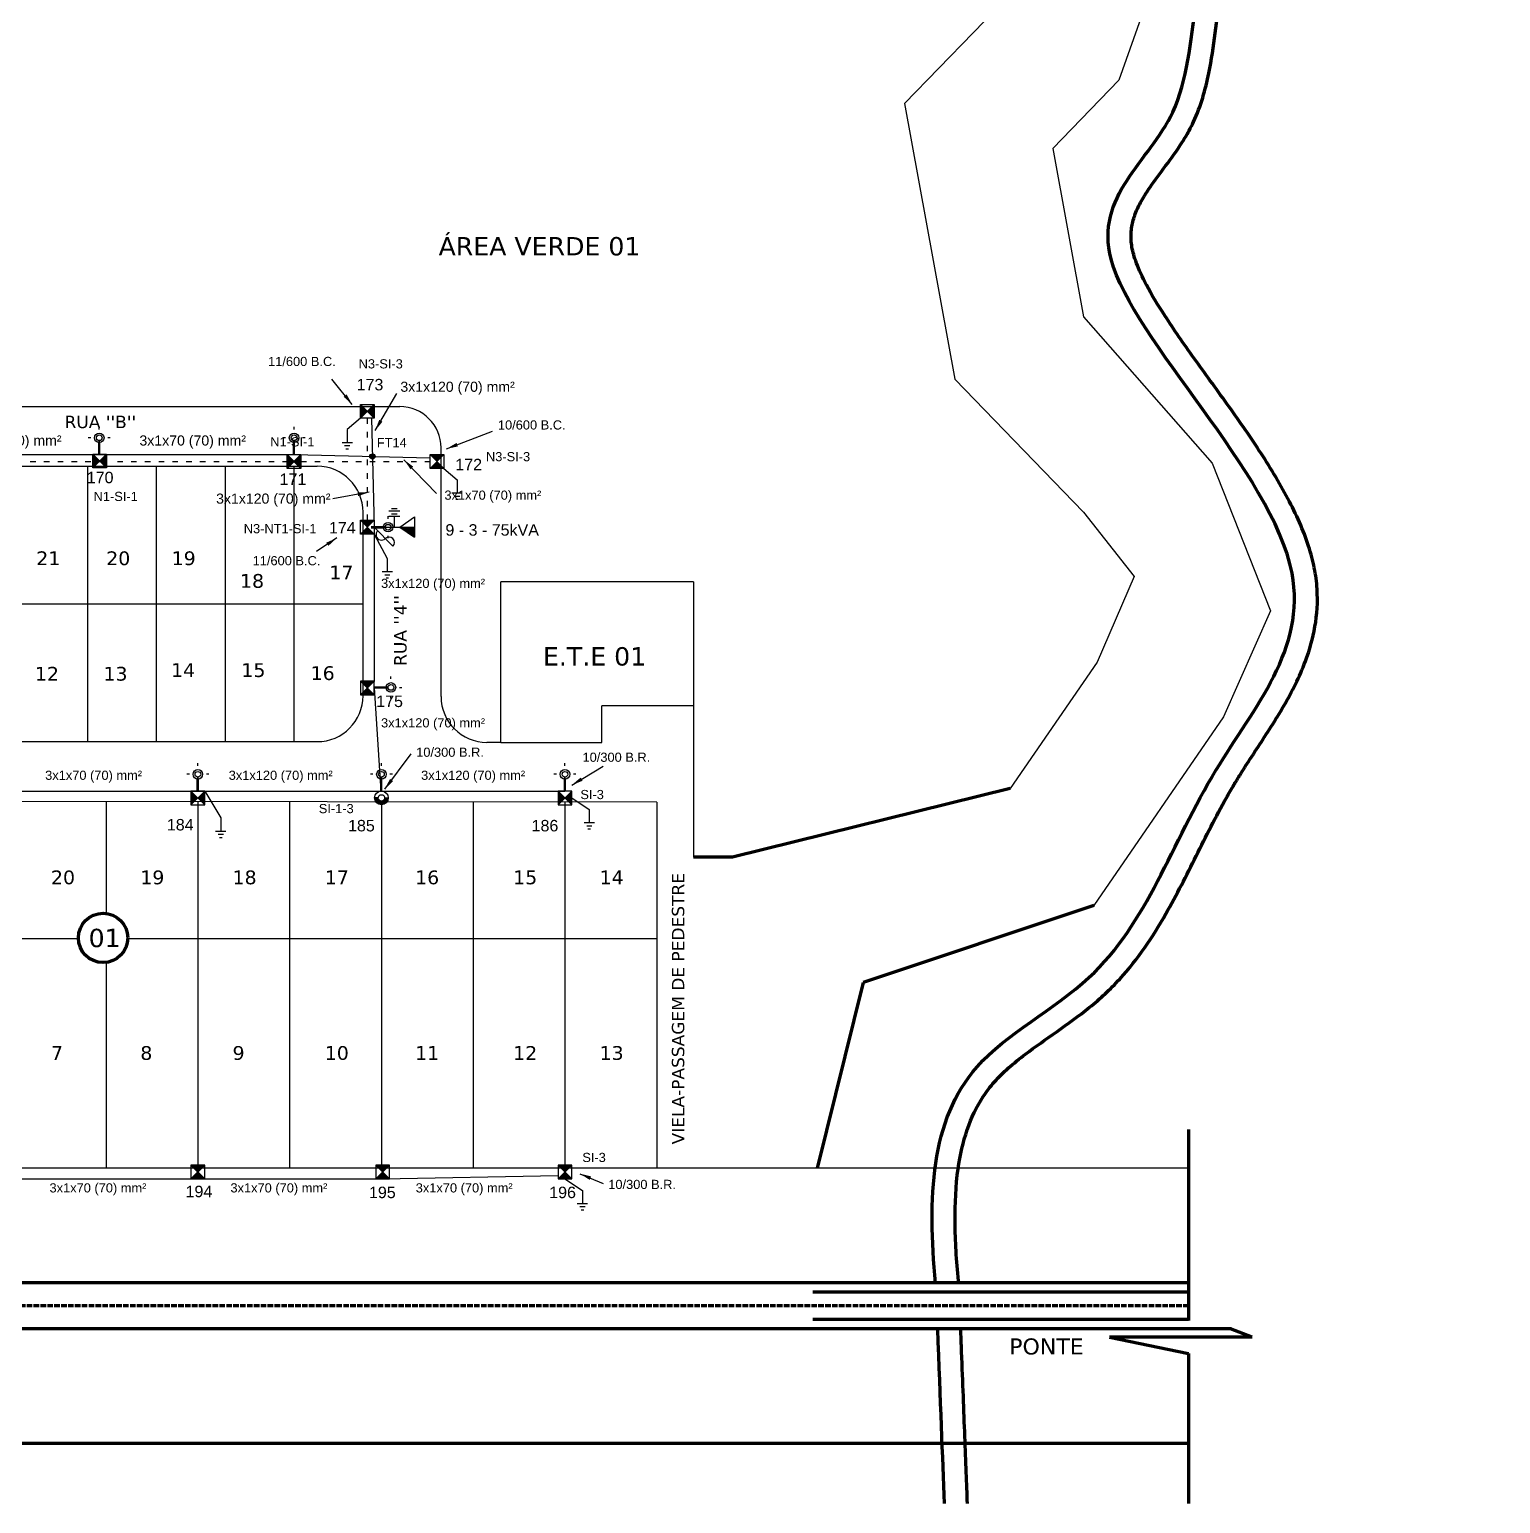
# Model space of a CAD drawing. Header units: millimetres. Extents: x 573 to 1525, y 204 to 1035.
# Drawn here: x 1146.4 to 1467, y 203.7 to 524.9 of the extents above; entities that cross this region are included whole.
import ezdxf

# ---------------------------------------------------------------- set-up
doc = ezdxf.new("R2010")
doc.units = ezdxf.units.MM
doc.header["$LTSCALE"] = 0.1
doc.linetypes.add('ACAD_ISO02W100', pattern=[15, 12, -3])
doc.linetypes.add('ACAD_ISO03W100', pattern=[30, 12, -18])
for name, color, linetype in [('Aterramento do neutro', 7, 'Continuous'), ('Chave Seccionadora', 7, 'Continuous'), ('DIVISALOTE', 8, 'Continuous'), ('LAGO', 4, 'Continuous'), ('Linha de Alta', 7, 'ACAD_ISO03W100'), ('Linha de Baixa', 7, 'Continuous'), ('LOTEAMENTO', 7, 'Continuous'), ('Luminária', 7, 'Continuous'), ('Numero do Poste', 7, 'Continuous'), ('Posteamento Quadrado', 7, 'Continuous'), ('Posteamento_circular', 7, 'Continuous'), ('Posto de transformação de 75kVA', 7, 'Continuous'), ('SECCIONAMENTO', 7, 'Continuous'), ('TEXTO', 5, 'Continuous'), ('TEXTO_POSTES', 7, 'Continuous')]:
    doc.layers.add(name, color=color, linetype=linetype)
doc.styles.get("Standard").update_dxf_attribs({"font": 'arial.ttf'})
doc.styles.add('TEXTO ARQ', font='verdana.ttf', dxfattribs={"height": 0.13})
doc.dimstyles.new('ISO-25', dxfattribs={"dimtxt": 2.5, "dimasz": 2.5, "dimexe": 1.25, "dimexo": 0.625, "dimtad": 1, "dimtxsty": 'Standard', "dimcen": 2.5, "dimadec": 0, "dimazin": 0, "dimtfac": 1, "dimtmove": 0, "dimatfit": 3, "dimfxl": 1, "dimarcsym": 0})

# ---------------------------------------------------------------- blocks, each defined once
blk = doc.blocks.new('A$C36D80377')
at = {"layer": 'Posteamento Quadrado'}
h = blk.add_hatch(color=256, dxfattribs=at)
h.paths.add_polyline_path([(3, 3), (0, 3), (1.5, 1.5)])
h.paths.add_polyline_path([(1.5, 1.5), (0, 0), (3, 0)])
blk.add_hatch(color=256, dxfattribs=at).paths.add_polyline_path([(1.5, 1.5), (0, 0), (3, 0)])
for p, q in [((0, 3), (3, 0)), ((3, 3), (0, 0))]:
    blk.add_line(p, q, dxfattribs=at)
blk.add_lwpolyline([(0, 0), (3, 0), (3, 3), (0, 3)], close=True, dxfattribs=at)
blk = doc.blocks.new('A$C2C4B7220')
at = {"layer": 'Posteamento_circular'}
blk.add_hatch(color=256, dxfattribs=at).paths.add_polyline_path([(0, 1.5), (0.79, 1.5, -1), (2.21, 1.5), (3, 1.5, 1)])
for p, q in [((0.79, 1.5), (0, 1.5)), ((2.21, 1.5), (3, 1.5))]:
    blk.add_line(p, q, dxfattribs=at)
for radius in [1.5, 0.706]:
    blk.add_circle((1.5, 1.5), radius, dxfattribs=at)
blk = doc.blocks.new('A$C0ECB1C16')
at = {"layer": 'Luminária'}
for p, q in [((2.39, 4.77), (2.39, 4.24)), ((0.54, 2.39), (0, 2.39)), ((2.39, 0.54), (2.39, 0)), ((3.42, 2.51), (3, 2.46)), ((3, 2.32), (3.42, 2.27)), ((6.05, 2.39), (3.01, 2.39)), ((6.05, 2.51), (3.42, 2.51)), ((6.05, 2.27), (3.42, 2.27))]:
    blk.add_line(p, q, dxfattribs=at)
for radius in [1.04, 0.618]:
    blk.add_circle((2.39, 2.39), radius, dxfattribs=at)
blk = doc.blocks.new('A$C0726275B')
at = {"layer": 'Aterramento do neutro'}
for p, q in [((0, 1.12), (2.86, 1.12)), ((2.86, 0), (2.86, 2.25)), ((3.55, 0.56), (3.55, 1.69)), ((4.24, 0.84), (4.24, 1.41))]:
    blk.add_line(p, q, dxfattribs=at)
blk = doc.blocks.new('A$C17DE67E3')
at = {"layer": 'Chave Seccionadora'}
blk.add_line((0, 0), (4.15, 4.09), dxfattribs=at)
for centre, start, end in [((3.32, 3.26), 44.605, 224.442), ((1.64, 1.61), 224.442, 44.605)]:
    blk.add_arc(centre, 1.18, start, end, dxfattribs=at)

msp = doc.modelspace()

# ---------------------------------------------------------------- hatches: boundary and pattern name
at = {"layer": 'Linha de Baixa'}
h = msp.add_hatch(color=256, dxfattribs=at)
h.paths.add_polyline_path([(1221.14, 431.83), (1220.57, 431.83, 0.414214), (1221.14, 431.26)])
h.paths.add_polyline_path([(1221.14, 432.39, 0.414214), (1220.57, 431.83), (1221.14, 431.83)])
h.paths.add_polyline_path([(1221.7, 431.83, 0.414214), (1221.14, 432.39), (1221.14, 431.83)])
h.paths.add_polyline_path([(1221.14, 431.26, 0.414214), (1221.7, 431.83), (1221.14, 431.83)])
at = {"layer": 'Posteamento Quadrado'}
h = msp.add_hatch(color=256, dxfattribs=at)
h.paths.add_polyline_path([(1184.61, 277.43), (1181.61, 277.43), (1183.11, 275.93)])
h.paths.add_polyline_path([(1183.11, 275.93), (1181.61, 274.43), (1184.61, 274.43)])
h = msp.add_hatch(color=256, dxfattribs=at)
h.paths.add_polyline_path([(1224.86, 277.43), (1221.86, 277.43), (1223.36, 275.93)])
h.paths.add_polyline_path([(1223.36, 275.93), (1221.86, 274.43), (1224.86, 274.43)])
h = msp.add_hatch(color=256, dxfattribs=at)
h.paths.add_polyline_path([(1264.61, 277.43), (1261.61, 277.43), (1263.11, 275.93)])
h.paths.add_polyline_path([(1263.11, 275.93), (1261.61, 274.43), (1264.61, 274.43)])
for points in [[(1183.11, 275.93), (1181.61, 274.43), (1184.61, 274.43)], [(1223.36, 275.93), (1221.86, 274.43), (1224.86, 274.43)], [(1263.11, 275.93), (1261.61, 274.43), (1264.61, 274.43)]]:
    msp.add_hatch(color=256, dxfattribs=at).paths.add_polyline_path(points)
at = {"layer": 'Posto de transformação de 75kVA'}
msp.add_hatch(color=256, dxfattribs=at).paths.add_polyline_path([(1230.32, 414.21), (1230.32, 416.42), (1227.1, 416.42)])

# ---------------------------------------------------------------- linework, layer by layer
at = {"layer": 'Aterramento do neutro'}
for p, q in [((1218.52, 440.16), (1215.65, 437.67)), ((1236.73, 429.23), (1239.6, 426.73)), ((1221.52, 414.92), (1224.39, 409.59)), ((1184.61, 358.93), (1188.09, 353.07)), ((1264.61, 357.43), (1268.41, 354.93)), ((1263.11, 274.43), (1266.91, 271.93))]:
    msp.add_line(p, q, dxfattribs=at)
at = {"layer": 'DIVISALOTE'}
for p, q in [((1159.11, 369.7), (1159.11, 429.7)), ((1174.11, 369.7), (1174.11, 429.7)), ((1189.11, 369.7), (1189.11, 429.7)), ((1204.11, 369.7), (1204.11, 429.7)), ((1118.97, 399.7), (1219.11, 399.7)), ((1291.11, 377.49), (1271.12, 377.5)), ((1271.12, 369.52), (1271.12, 377.5)), ((1249.11, 369.52), (1271.12, 369.52)), ((1163.11, 356.62), (1163.11, 332.27)), ((1183.11, 356.6), (1183.11, 276.76)), ((1203.11, 356.58), (1203.11, 276.76)), ((1223.11, 356.56), (1223.11, 276.76)), ((1243.11, 356.55), (1243.11, 276.76)), ((1263.11, 356.53), (1263.11, 276.76)), ((1156.19, 326.76), (1043.11, 326.76)), ((1157.08, 326.76), (1156.19, 326.76)), ((1171.4, 326.76), (1167.83, 326.76)), ((1283.11, 326.76), (1171.4, 326.76)), ((1163.11, 321.6), (1163.11, 276.76))]:
    msp.add_line(p, q, dxfattribs=at)
at = {"layer": 'DIVISALOTE', "lineweight": 100}
msp.add_circle((1162.46, 326.94), 5.38, dxfattribs=at)
at = {"layer": 'LAGO', "lineweight": 100}
for points, knots in [([(1343.87, 251.76), (1342.17, 270.16), (1343.04, 298.08), (1386.9, 319.73), (1399.64, 361.94), (1440.07, 407.09), (1363.16, 479.19), (1405.46, 505.18), (1393.17, 561.59), (1467.88, 591.48), (1460.35, 633.56), (1462.06, 644.1)], [14.838642, 14.838642, 14.838642, 14.838642, 64.278237, 95.465962, 147.532314, 191.341941, 250.05609, 295.68497, 353.260615, 416.209166, 434.449792, 434.449792, 434.449792, 434.449792]), ([(1348.85, 252.22), (1348.44, 256.62), (1348.17, 260.9), (1348.09, 269.08), (1348.29, 272.98), (1349.22, 279.64), (1349.87, 282.49), (1351.66, 287.74), (1352.81, 290.15), (1354.99, 293.48), (1355.81, 294.56), (1357.63, 296.61), (1358.67, 297.62), (1360.94, 299.62), (1362.17, 300.61), (1365.6, 303.21), (1367.92, 304.82), (1372.66, 308.16), (1375.09, 309.9), (1378.6, 312.75), (1379.75, 313.73), (1381.96, 315.79), (1383.01, 316.86), (1386.01, 320.15), (1387.81, 322.45), (1391.13, 327.21), (1392.64, 329.67), (1396.44, 336.31), (1398.57, 340.57), (1402.82, 349.08), (1404.94, 353.33), (1407.81, 358.42), (1408.35, 359.36), (1409.31, 360.98), (1409.73, 361.66), (1410.58, 363.02), (1411.01, 363.71), (1412.34, 365.77), (1413.25, 367.16), (1416.06, 371.46), (1417.99, 374.41), (1421.56, 380.58), (1423.2, 383.79), (1425.39, 389.62), (1426.11, 392.14), (1427.02, 397.39), (1427.2, 400.12), (1426.93, 404.46), (1426.73, 406.01), (1426.1, 409.14), (1425.68, 410.7), (1424.05, 415.75), (1422.48, 419.23), (1418.8, 426.17), (1416.68, 429.64), (1412.17, 436.53), (1409.77, 439.96), (1404.95, 446.69), (1402.53, 449.99), (1397.94, 456.39), (1395.78, 459.49), (1392.32, 464.82), (1390.94, 467.12), (1388.92, 470.94), (1388.19, 472.53), (1387.42, 474.61), (1387.22, 475.22), (1386.9, 476.38), (1386.77, 476.92), (1386.59, 477.98), (1386.53, 478.48), (1386.43, 480.01), (1386.48, 480.98), (1386.8, 482.86), (1387.05, 483.78), (1387.77, 485.65), (1388.22, 486.59), (1389.31, 488.52), (1389.95, 489.51), (1391.66, 492), (1392.82, 493.53), (1395.22, 496.76), (1396.46, 498.46), (1398.14, 501.11), (1398.64, 501.94), (1399.46, 503.43), (1399.79, 504.08), (1400.92, 506.47), (1401.57, 508.22), (1402.64, 511.77), (1403.07, 513.56), (1404.02, 518.26), (1404.43, 521.17), (1405.22, 526.96), (1405.6, 529.84), (1406.6, 535.5), (1407.21, 538.27), (1408.89, 543.64), (1409.95, 546.24), (1412.08, 550.05), (1412.89, 551.32), (1414.24, 553.14), (1414.69, 553.71), (1415.65, 554.86), (1416.17, 555.44), (1417.78, 557.19), (1418.97, 558.36), (1422.74, 561.86), (1425.58, 564.22), (1431.62, 569.05), (1434.81, 571.53), (1441.22, 576.72), (1444.44, 579.44), (1450.58, 585.26), (1453.51, 588.36), (1458.24, 594.49), (1460.15, 597.44), (1463.31, 603.77), (1464.57, 607.16), (1465.67, 612.15), (1465.91, 613.55), (1466.17, 615.83), (1466.25, 616.7), (1466.36, 618.41), (1466.39, 619.27), (1466.44, 621.84), (1466.42, 623.55), (1466.33, 628.18), (1466.22, 631.11), (1466.3, 637.02), (1466.48, 639.99), (1466.97, 643.11), (1466.98, 643.2), (1467, 643.29)], [14.838642, 14.838642, 14.838642, 14.838642, 26.908697, 26.908697, 38.978753, 38.978753, 49.080389, 49.080389, 59.182025, 59.182025, 64.361338, 64.361338, 69.540651, 69.540651, 74.719964, 74.719964, 83.117572, 83.117572, 91.515181, 91.515181, 95.64035, 95.64035, 99.765518, 99.765518, 108.015855, 108.015855, 116.266191, 116.266191, 129.965363, 129.965363, 143.664534, 143.664534, 146.791915, 146.791915, 149.076143, 149.076143, 151.360371, 151.360371, 155.928828, 155.928828, 165.308323, 165.308323, 174.687819, 174.687819, 181.319352, 181.319352, 187.950885, 187.950885, 191.540001, 191.540001, 195.129117, 195.129117, 203.180702, 203.180702, 211.232287, 211.232287, 219.283871, 219.283871, 227.335456, 227.335456, 235.38704, 235.38704, 242.019209, 242.019209, 247.318518, 247.318518, 249.691299, 249.691299, 252.08918, 252.08918, 254.48706, 254.48706, 259.647517, 259.647517, 264.807974, 264.807974, 269.968431, 269.968431, 275.128888, 275.128888, 282.607841, 282.607841, 290.086795, 290.086795, 293.312996, 293.312996, 295.693141, 295.693141, 301.796337, 301.796337, 307.899533, 307.899533, 317.737301, 317.737301, 327.575069, 327.575069, 337.412838, 337.412838, 347.250606, 347.250606, 352.292615, 352.292615, 354.624419, 354.624419, 356.956224, 356.956224, 361.619832, 361.619832, 370.773487, 370.773487, 379.927141, 379.927141, 389.080795, 389.080795, 398.234449, 398.234449, 405.693352, 405.693352, 413.152255, 413.152255, 415.963529, 415.963529, 417.65302, 417.65302, 419.342511, 419.342511, 422.721493, 422.721493, 428.498318, 428.498318, 434.275144, 434.275144, 434.449792, 434.449792, 434.449792, 434.449792]), ([(1349.27, 241.96), (1349.34, 240.18), (1349.41, 238.44), (1349.61, 233.35), (1349.74, 230.13), (1350.09, 220.94), (1350.3, 215.43), (1350.59, 208.08), (1350.67, 205.84), (1350.76, 203.69)], [15.292911, 15.292911, 15.292911, 15.292911, 17.465504, 17.465504, 21.81069, 21.81069, 30.501062, 30.501062, 34.59842, 34.59842, 34.59842, 34.59842])]:
    msp.add_open_spline(points, degree=3, knots=knots, dxfattribs=at)
msp.add_open_spline([(1344.28, 241.76), (1344.91, 226.04), (1345.34, 213.77), (1345.76, 203.69)], degree=3, dxfattribs=at)
at = {"layer": 'Linha de Alta'}
for p, q in [((1220.02, 440.16), (1220.02, 417.92)), ((1125.57, 430.73), (1162.57, 430.73)), ((1165.57, 430.73), (1202.57, 430.73)), ((1205.57, 430.73), (1233.73, 430.73))]:
    msp.add_line(p, q, dxfattribs=at)
at = {"layer": 'Linha de Baixa'}
for p, q in [((1220.93, 440.16), (1221.52, 416.42)), ((1124.07, 432.23), (1164.07, 432.23)), ((1164.07, 432.23), (1204.07, 432.23)), ((1204.07, 432.23), (1233.73, 431.53)), ((1221.52, 416.42), (1221.52, 382.81)), ((1221.52, 381.4), (1223.01, 358.92)), ((1143.11, 358.93), (1183.11, 358.93)), ((1183.11, 358.93), (1223.11, 358.93)), ((1223.11, 358.93), (1263.11, 358.93)), ((1143.11, 274.43), (1183.11, 274.43)), ((1183.11, 274.43), (1223.36, 274.43)), ((1223.36, 274.43), (1261.61, 275.18))]:
    msp.add_line(p, q, dxfattribs=at)
msp.add_circle((1221.14, 431.83), 0.566, dxfattribs=at)
at = {"layer": 'LOTEAMENTO'}
for p, q in [((1396.1, 548.54), (1383.83, 513.82)), ((1362.28, 534.69), (1337.11, 508.7)), ((1383.83, 513.82), (1369.4, 498.92)), ((1337.11, 508.7), (1348.11, 448.7)), ((1369.4, 498.92), (1376.13, 462.22)), ((1376.13, 462.22), (1404.13, 430.4)), ((1348.11, 448.7), (1376.11, 419.7)), ((1134.11, 442.7), (1227.11, 442.7)), ((1236.11, 379.53), (1236.11, 433.7)), ((1404.13, 430.4), (1416.86, 398.2)), ((1019.11, 429.7), (1209.11, 429.7)), ((1219.11, 379.7), (1219.11, 419.7)), ((1376.11, 419.7), (1387.18, 405.7)), ((1387.18, 405.7), (1379.11, 387.01)), ((1291.11, 404.5), (1249.11, 404.51)), ((1249.11, 369.51), (1249.11, 404.51)), ((1291.11, 404.5), (1291.11, 344.5)), ((1416.86, 398.2), (1406.65, 375.12)), ((1379.11, 387.01), (1360.11, 359.5)), ((1406.65, 375.12), (1378.35, 334.01)), ((1019.11, 369.7), (1209.11, 369.7)), ((1249.11, 369.53), (1246.11, 369.53)), ((1283.11, 356.51), (1019.11, 356.71)), ((1283.11, 356.51), (1283.11, 276.76)), ((1399.02, 276.76), (1019.12, 276.76)), ((1408.32, 241.76), (1317.14, 241.76))]:
    msp.add_line(p, q, dxfattribs=at)
at = {"layer": 'LOTEAMENTO', "lineweight": 100}
for p, q in [((1360.11, 359.5), (1299.61, 344.5)), ((1299.61, 344.5), (1291.11, 344.5)), ((1378.35, 334.01), (1328.11, 317.21)), ((1328.11, 317.21), (1318.11, 276.76)), ((1399.02, 285.2), (1399.02, 243.54)), ((1399.02, 251.76), (854.21, 251.76)), ((1399.02, 249.76), (1317.14, 249.76)), ((1408.32, 241.76), (854.21, 241.76)), ((1399.02, 243.76), (1317.14, 243.76)), ((1412.84, 239.92), (1408.12, 241.76)), ((1381.79, 239.92), (1399.02, 236.41)), ((1412.84, 239.92), (1381.79, 239.92)), ((1399.02, 236.41), (1399.02, 203.69)), ((1399.02, 216.76), (854.21, 216.76))]:
    msp.add_line(p, q, dxfattribs=at)
at = {"layer": 'LOTEAMENTO', "linetype": 'ACAD_ISO02W100', "lineweight": 100}
msp.add_line((1399.02, 246.76), (854.21, 246.76), dxfattribs=at)
at = {"layer": 'LOTEAMENTO'}
for centre, radius, start, end in [((1227.11, 433.7), 9, 0, 90), ((1209.11, 419.7), 10, 0, 90), ((1209.11, 379.7), 10, 270, 0), ((1246.11, 379.53), 10, 180, 269.9873)]:
    msp.add_arc(centre, radius, start, end, dxfattribs=at)
at = {"layer": 'Posteamento Quadrado'}
for p, q in [((1181.61, 277.43), (1184.61, 274.43)), ((1184.61, 277.43), (1181.61, 274.43)), ((1221.86, 277.43), (1224.86, 274.43)), ((1224.86, 277.43), (1221.86, 274.43)), ((1264.61, 277.43), (1261.61, 274.43)), ((1261.61, 277.43), (1264.61, 274.43))]:
    msp.add_line(p, q, dxfattribs=at)
for points in [[(1181.61, 274.43), (1184.61, 274.43), (1184.61, 277.43), (1181.61, 277.43)], [(1221.86, 274.43), (1224.86, 274.43), (1224.86, 277.43), (1221.86, 277.43)], [(1261.61, 274.43), (1264.61, 274.43), (1264.61, 277.43), (1261.61, 277.43)]]:
    msp.add_lwpolyline(points, close=True, dxfattribs=at)
at = {"layer": 'Posto de transformação de 75kVA'}
for p, q in [((1227.1, 419.89), (1224.74, 419.89)), ((1227.1, 418.73), (1224.74, 418.73)), ((1225.33, 420.46), (1226.51, 420.46)), ((1225.33, 419.31), (1226.51, 419.31)), ((1225.92, 418.73), (1225.92, 416.42)), ((1227.1, 416.42), (1230.32, 418.64)), ((1230.32, 418.64), (1230.32, 414.21)), ((1221.52, 416.42), (1230.32, 416.42)), ((1227.1, 416.42), (1230.32, 414.21))]:
    msp.add_line(p, q, dxfattribs=at)

# ---------------------------------------------------------------- block references
at = {"layer": 'Aterramento do neutro', "xscale": -1, "rotation": 90}
msp.add_blockref('A$C0726275B', (1216.78, 437.67), dxfattribs=at)
at = {"layer": 'Aterramento do neutro', "rotation": 270}
for p in [(1238.48, 426.73), (1223.27, 409.59), (1267.29, 354.93), (1186.97, 353.07), (1265.79, 271.93)]:
    msp.add_blockref('A$C0726275B', p, dxfattribs=at)
at = {"layer": 'Chave Seccionadora', "rotation": 270}
msp.add_blockref('A$C17DE67E3', (1221.52, 416.42), dxfattribs=at)
at = {"layer": 'Luminária'}
for p, rotation in [((1159.23, 438.28), 270), ((1201.69, 438.28), 270), ((1226.95, 418.81), 180), ((1227.57, 383.9), 180), ((1180.72, 364.97), 270), ((1220.72, 364.97), 270), ((1260.72, 364.97), 270)]:
    msp.add_blockref('A$C0ECB1C16', p, dxfattribs=dict(at, rotation=rotation))
at = {"layer": 'Posteamento Quadrado', "xscale": -1}
for p, rotation in [((1221.52, 443.16), 89.99999999999999), ((1163.23, 432.35), 89.99999999999999), ((1205.57, 432.23), 89.99999999999999), ((1233.73, 432.23), 180), ((1218.52, 417.92), 180)]:
    msp.add_blockref('A$C36D80377', p, dxfattribs=dict(at, rotation=rotation))
at = {"layer": 'Posteamento Quadrado'}
msp.add_blockref('A$C36D80377', (1218.52, 379.9), dxfattribs=at)
at = {"layer": 'Posteamento Quadrado', "rotation": 270}
for p in [(1181.61, 358.93), (1261.61, 358.93)]:
    msp.add_blockref('A$C36D80377', p, dxfattribs=at)
at = {"layer": 'Posteamento_circular', "rotation": 180}
msp.add_blockref('A$C2C4B7220', (1224.61, 358.93), dxfattribs=at)

# ---------------------------------------------------------------- texts
at = {"layer": 'Numero do Poste', "char_height": 2.5, "width": 5.5819, "attachment_point": 1}
for s, insert in [('173', (1217.71, 448.73)), ('172', (1239.21, 431.32)), ('170', (1158.9, 428.5)), ('171', (1200.92, 428.13)), ('174', (1211.68, 417.55)), ('175', (1221.98, 379.73)), ('184', (1176.35, 352.84)), ('185', (1215.84, 352.64)), ('186', (1255.84, 352.64)), ('194', (1180.43, 272.93)), ('195', (1220.4, 272.73)), ('196', (1259.68, 272.73))]:
    msp.add_mtext(s, dxfattribs=dict(at, insert=insert))
at = {"layer": 'SECCIONAMENTO', "insert": (1237.06, 417.07), "char_height": 2.5, "width": 21.2089, "attachment_point": 1}
msp.add_mtext('9 - 3 - 75kVA', dxfattribs=at)
at = {"layer": 'TEXTO', "style": 'TEXTO ARQ'}
for s, height, p in [('ÁREA VERDE 01', 4, (1235.57, 475.63)), ("RUA ''B''", 2.7, (1154.05, 438.01)), ('21', 3, (1147.9, 408.15)), ('20', 3, (1163.14, 408.15)), ('19', 3, (1177.41, 408.15)), ('17', 3, (1211.78, 405.05)), ('18', 3, (1192.3, 403.21)), ('E.T.E 01', 4, (1258.31, 386.28)), ('12', 3, (1147.6, 382.99)), ('13', 3, (1162.54, 382.99)), ('14', 3, (1177.28, 383.78)), ('15', 3, (1192.6, 383.78)), ('16', 3, (1207.69, 383.13)), ('20', 3, (1151.1, 338.62)), ('19', 3, (1170.57, 338.62)), ('18', 3, (1190.67, 338.62)), ('17', 3, (1210.77, 338.62)), ('16', 3, (1230.46, 338.62)), ('15', 3, (1251.82, 338.62)), ('14', 3, (1270.66, 338.62)), ('01', 4, (1159.3, 324.92)), ('7', 3, (1151.1, 300.36)), ('8', 3, (1170.57, 300.36)), ('9', 3, (1190.67, 300.36)), ('10', 3, (1210.77, 300.36)), ('11', 3, (1230.46, 300.36)), ('12', 3, (1251.82, 300.36)), ('13', 3, (1270.66, 300.36))]:
    msp.add_text(s, height=height, dxfattribs=at).set_placement(p)
for s, p in [("RUA ''4''", (1228.58, 386.19)), ('VIELA-PASSAGEM DE PEDESTRE', (1289.11, 281.93))]:
    msp.add_text(s, height=2.7, rotation=90, dxfattribs=at).set_placement(p)
at = {"layer": 'TEXTO', "lineweight": 100, "style": 'TEXTO ARQ'}
msp.add_text('PONTE', height=3.5, dxfattribs=at).set_placement((1359.93, 236.17))
at = {"layer": 'TEXTO_POSTES', "attachment_point": 1}
for s, insert, char_height, width in [('11/600 B.C.', (1198.41, 453.53), 2, 25.9), ('N3-SI-3', (1218.15, 453.01), 2, 9.6181), ('3x1x120 (70) mm²', (1227.24, 448.12), 2.2, 27.3017), ('10/600 B.C.', (1248.5, 439.7), 2, 25.2286), ('3x1x70 (70) mm²', (1130.18, 436.41), 2.2, 27.3017), ('3x1x70 (70) mm²', (1170.37, 436.41), 2.2, 27.3017), ('N1-SI-1', (1198.89, 436.02), 2, 9.6181), ('FT14', (1222.11, 435.84), 2, 5.8901), ('N3-SI-3', (1245.9, 432.79), 2, 9.6181), ('N1-SI-1', (1160.39, 424.12), 2, 9.6181), ('3x1x70 (70) mm²', (1236.84, 424.4), 2, 27.3017), ('3x1x120 (70) mm²', (1187.08, 423.75), 2.2, 27.3017), ('N3-NT1-SI-1', (1193.11, 417.1), 2, 9.6181), ('11/600 B.C.', (1195.05, 410.12), 2, 24.0599), ('3x1x120 (70) mm²', (1223.03, 405.18), 2, 27.3017), ('3x1x120 (70) mm²', (1223.03, 374.79), 2, 27.3017), ('10/300 B.R.', (1230.69, 368.39), 2, 27.5762), ('10/300 B.R.', (1266.94, 367.3), 2, 26.8294), ('3x1x70 (70) mm²', (1149.83, 363.37), 2, 27.3017), ('3x1x120 (70) mm²', (1189.83, 363.37), 2, 27.3017), ('3x1x120 (70) mm²', (1231.76, 363.37), 2, 27.3017), ('SI-3', (1266.47, 359.17), 2, 9.6181), ('SI-1-3', (1209.46, 356.11), 2, 9.6181), ('SI-3', (1266.89, 280.1), 2, 9.6181), ('3x1x70 (70) mm²', (1150.78, 273.47), 2, 27.3017), ('3x1x70 (70) mm²', (1190.21, 273.47), 2, 27.3017), ('3x1x70 (70) mm²', (1230.59, 273.47), 2, 27.3017), ('10/300 B.R.', (1272.55, 274.22), 2, 25.509)]:
    msp.add_mtext(s, dxfattribs=dict(at, insert=insert, char_height=char_height, width=width))

# ---------------------------------------------------------------- leaders
at = {"layer": 'TEXTO_POSTES'}
for points in [[(1216.77, 443.16), (1212.29, 448.68)], [(1221.73, 437.45), (1226.46, 445.56)], [(1237.29, 433.49), (1247.3, 437.37)], [(1228.02, 431.13), (1235.08, 423.77)], [(1220.43, 424.03), (1212.5, 422.63)], [(1213.41, 414.07), (1208.94, 411.13)], [(1223.82, 359.33), (1229.6, 367.06)], [(1264.59, 360.23), (1271.44, 364.34)], [(1266.36, 275.56), (1271.46, 273.4)]]:
    msp.add_leader(points, dimstyle='ISO-25', override={"dimgap": 0.625, "dimtad": 0}, dxfattribs=at)

doc.saveas('drawing.dxf')
